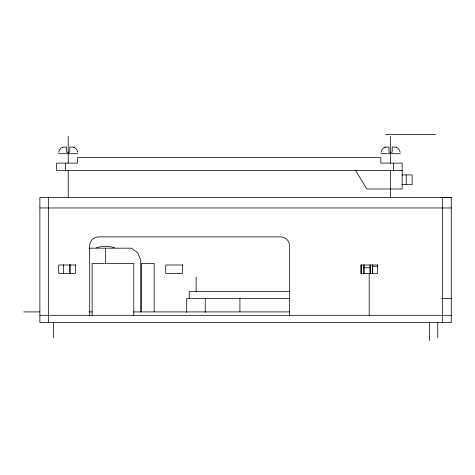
<?xml version="1.0" encoding="UTF-8"?>
<svg xmlns="http://www.w3.org/2000/svg" width="475" height="475" viewBox="0 0 475 475"><rect width="100%" height="100%" fill="white"/><g stroke="black" fill="none" stroke-linecap="round" stroke-linejoin="round"><path stroke-width="0.71" d="M62.296 147.493L60.8 148.271L59.345 150.266L58.651 152.249M384.673 147.493L383.177 148.271L381.728 150.266L381.027 152.249M62.178 147.559L63.163 147.078L66.601 147.018L66.601 152.249L69.807 152.249L69.807 147.018L73.293 147.078M384.56 147.559L385.54 147.078M385.528 147.078L388.978 147.018L388.978 152.249L392.184 152.249L392.184 147.018L395.669 147.078L396.637 147.559M441.162 197.463L451.25 197.463L451.25 322.626L39.876 322.626L39.876 197.398L442.528 197.452L442.528 322.626M385.397 134.461L435.718 134.461M77.793 152.249L77.087 150.266L75.638 148.271L74.142 147.493M400.17 152.249L399.469 150.266L398.014 148.271L396.524 147.493M58.562 153.716L77.882 153.716M380.938 153.716L400.259 153.716M402.171 170.561L56.65 170.561L56.65 163.109L77.443 163.109L77.443 157.641L380.855 157.641L380.855 163.109L402.171 163.109L402.171 189.008L366.848 189.008L355.609 170.561M401.862 174.925L412.134 174.925L412.134 184.615L401.862 184.615M441.162 197.458L451.25 197.463M39.876 207.961L451.25 207.961M89.211 248.182L131.403 248.182L137.75 252.842L140.719 260.181L140.719 311.921M372.501 266.279L377.696 266.279M363.737 267.722L370.292 267.722M289.875 291.626L189.228 291.626L189.228 298.502M289.233 298.502L186.728 298.502L186.728 312.467M441.186 298.538L451.25 298.538M23.75 311.921L39.995 311.921M89.193 311.921L92.287 311.921M133.38 311.921L289.56 311.921M39.876 315.311L451.25 315.311M73.281 147.078L74.26 147.559M437.778 322.198L437.778 337.618M429.442 322.103L429.442 340.539M406.262 174.925L406.262 184.615M393.448 163.109L393.448 170.561M390.598 136.343L390.598 163.109M390.598 170.181L390.598 197.398M372.697 265.014L372.697 273.861M372.596 265.014L372.596 273.861M370.203 265.014L370.203 273.861M370.102 265.014L370.102 273.861M369.176 273.38L369.176 315.311M364.01 265.014L364.01 273.861M363.909 265.014L363.862 273.861M361.511 265.014L361.517 273.861M361.416 265.014L361.416 273.861M289.507 315.311L289.507 245.599A8.722 8.722 0 0 0 280.784 236.877L98.426 236.877A8.722 8.722 0 0 0 89.704 245.599L89.704 315.311M239.922 298.502L239.922 311.921M205.248 298.502L205.248 312.467M196.11 277.032L196.11 291.662M154.138 311.921L154.138 263.417L141.39 263.417L141.39 311.921M133.796 315.311L133.796 263.417L92.132 263.417L92.132 315.311M105.498 248.182L105.498 263.75M70.27 264.617L70.27 273.784M69.599 264.884L69.599 273.701M68.222 136.343L68.222 163.109M68.222 170.181L68.222 197.398M65.372 163.109L65.372 170.561M63.407 264.735L63.407 273.582M53.343 322.198L53.343 337.618M48.598 197.398L48.598 322.626M96.217 247.897A27.811 27.811 0 0 1 114.772 247.897M75.448 264.991L58.674 264.991L58.674 273.38L75.448 273.38L75.448 264.991M182.489 264.991L165.716 264.991L165.716 273.38L182.489 273.38L182.489 264.991M377.56 264.991L360.792 264.991L360.792 273.38L377.56 273.38L377.56 264.991"/></g></svg>
